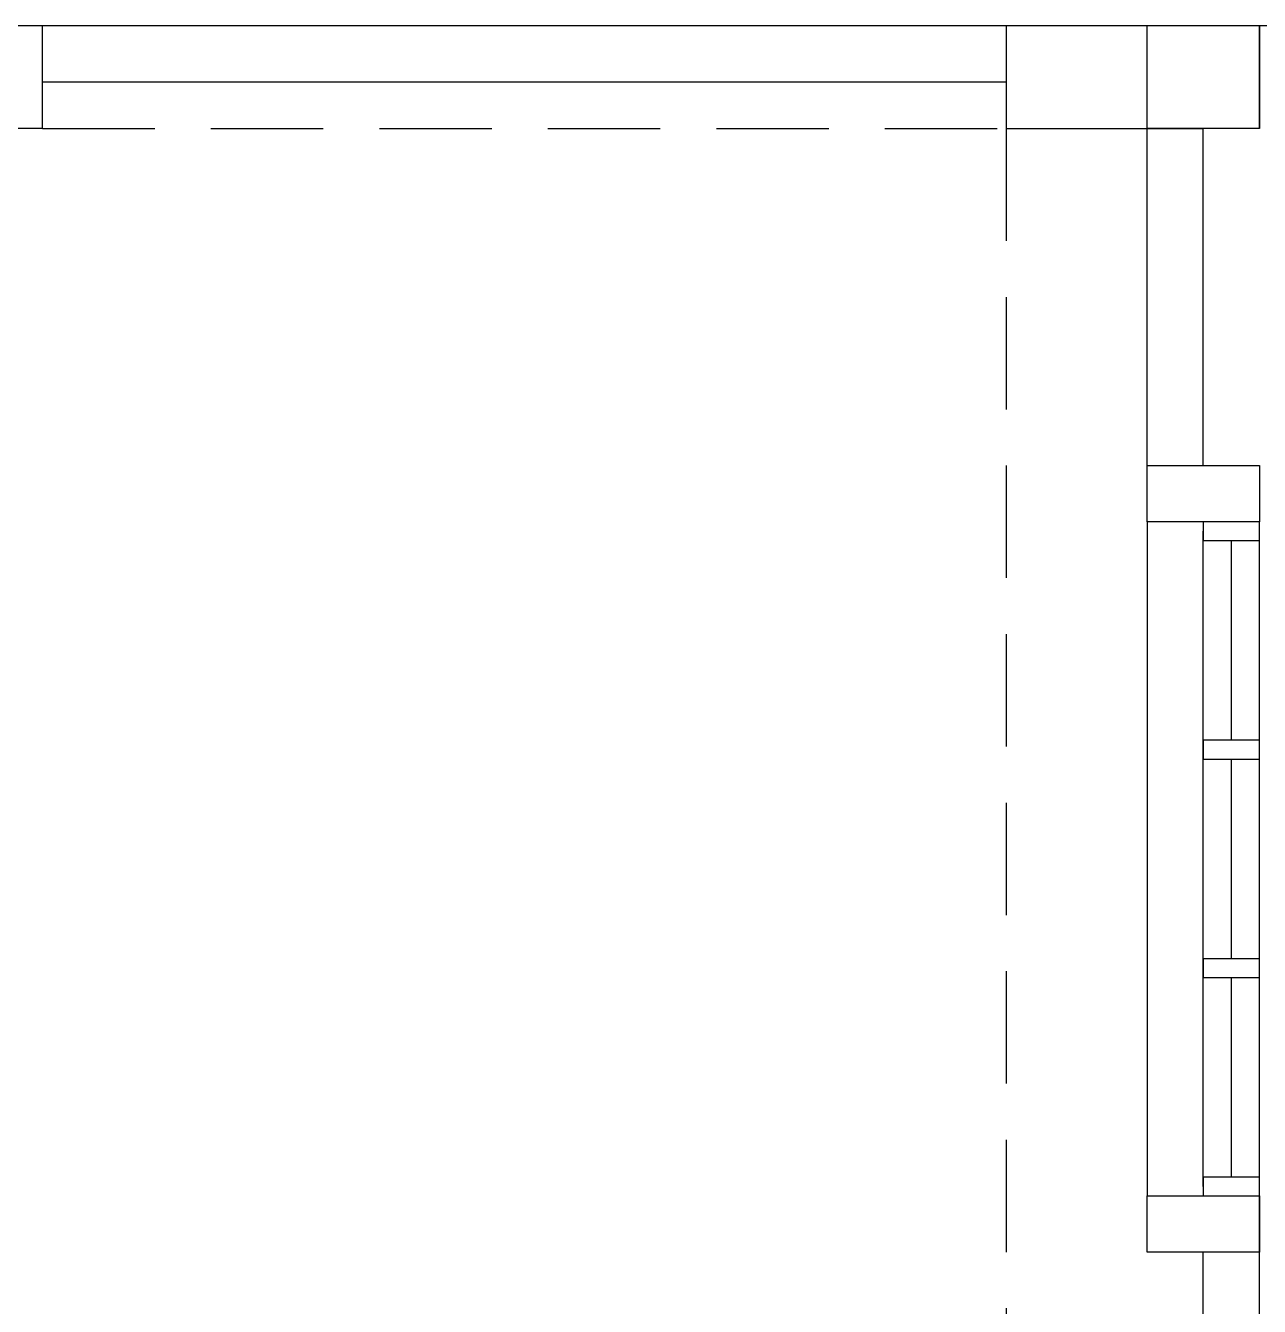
# Model space of a CAD drawing. Header units: inches. Extents: x -86408137 to 595769, y 1041006 to 3160331.
# Drawn here: x 393078 to 396373, y 1069224 to 1072644 of the extents above; entities that cross this region are included whole.
import ezdxf

# ---------------------------------------------------------------- set-up
doc = ezdxf.new("R2010")
doc.units = ezdxf.units.IN
doc.header["$MEASUREMENT"] = 0
doc.linetypes.add('HIDDEN', pattern=[0.375, 0.25, -0.125])
doc.layers.add('COLUMN', color=8, linetype='Continuous', lineweight=30)
for name, color, linetype in [('LW', 2, 'Continuous'), ('WALL', 1, 'Continuous'), ('WIN', 9, 'Continuous')]:
    doc.layers.add(name, color=color, linetype=linetype)

msp = doc.modelspace()

# ---------------------------------------------------------------- linework, layer by layer
at = {"layer": 'COLUMN'}
msp.add_lwpolyline([(396072.7, 1072644.1), (396372.7, 1072644.1), (396372.7, 1072369.1), (396072.7, 1072369.1)], close=True, dxfattribs=at)
at = {"layer": 'LW'}
for p, q in [((396072.7, 1071469.1), (396072.7, 1072494.1)), ((396072.7, 1071319.1), (396072.7, 1069519.1))]:
    msp.add_line(p, q, dxfattribs=at)
at = {"layer": 'LW', "linetype": 'HIDDEN', "ltscale": 1200}
for p in [(393122.7, 1072369.1), (395697.7, 1065769.1)]:
    msp.add_line(p, (395697.7, 1072369.1), dxfattribs=at)
at = {"layer": 'WALL'}
for p, q in [((392947.7, 1072644.1), (400372.7, 1072644.1)), ((393122.7, 1072369.1), (393122.7, 1072644.1)), ((395697.7, 1072369.1), (395697.7, 1072644.1)), ((396372.7, 1072519.1), (396372.7, 1072369.1)), ((393122.7, 1072494.1), (395697.7, 1072494.1)), ((393122.7, 1072494.1), (395697.7, 1072494.1)), ((393122.7, 1072369.1), (392597.7, 1072369.1)), ((395697.7, 1072369.1), (396222.7, 1072369.1)), ((396222.7, 1071469.1), (396222.7, 1072369.1)), ((396372.7, 1068619.1), (396372.7, 1069519.1)), ((396222.7, 1068769.1), (396222.7, 1069369.1))]:
    msp.add_line(p, q, dxfattribs=at)
for points in [[(396372.7, 1071469.1), (396372.7, 1071319.1), (396072.7, 1071319.1), (396072.7, 1071469.1)], [(396372.7, 1069519.1), (396372.7, 1069369.1), (396072.7, 1069369.1), (396072.7, 1069519.1)]]:
    msp.add_lwpolyline(points, close=True, dxfattribs=at)
at = {"layer": 'WIN'}
for p, q in [((396372.7, 1072369.1), (396372.7, 1072644.1)), ((396372.7, 1069519.1), (396372.7, 1071319.1)), ((396222.7, 1069544.1), (396222.7, 1071294.1)), ((396297.7, 1071269.1), (396297.7, 1070735.7)), ((396297.7, 1070685.7), (396297.7, 1070152.4)), ((396297.7, 1070102.4), (396297.7, 1069569.1))]:
    msp.add_line(p, q, dxfattribs=at)
for points in [[(396222.7, 1071319.1), (396222.7, 1071269.1), (396372.7, 1071269.1), (396372.7, 1071319.1)], [(396222.7, 1070735.7), (396222.7, 1070685.7), (396372.7, 1070685.7), (396372.7, 1070735.7)], [(396222.7, 1070152.4), (396222.7, 1070102.4), (396372.7, 1070102.4), (396372.7, 1070152.4)], [(396222.7, 1069569.1), (396222.7, 1069519.1), (396372.7, 1069519.1), (396372.7, 1069569.1)]]:
    msp.add_lwpolyline(points, close=True, dxfattribs=at)

doc.saveas('drawing.dxf')
